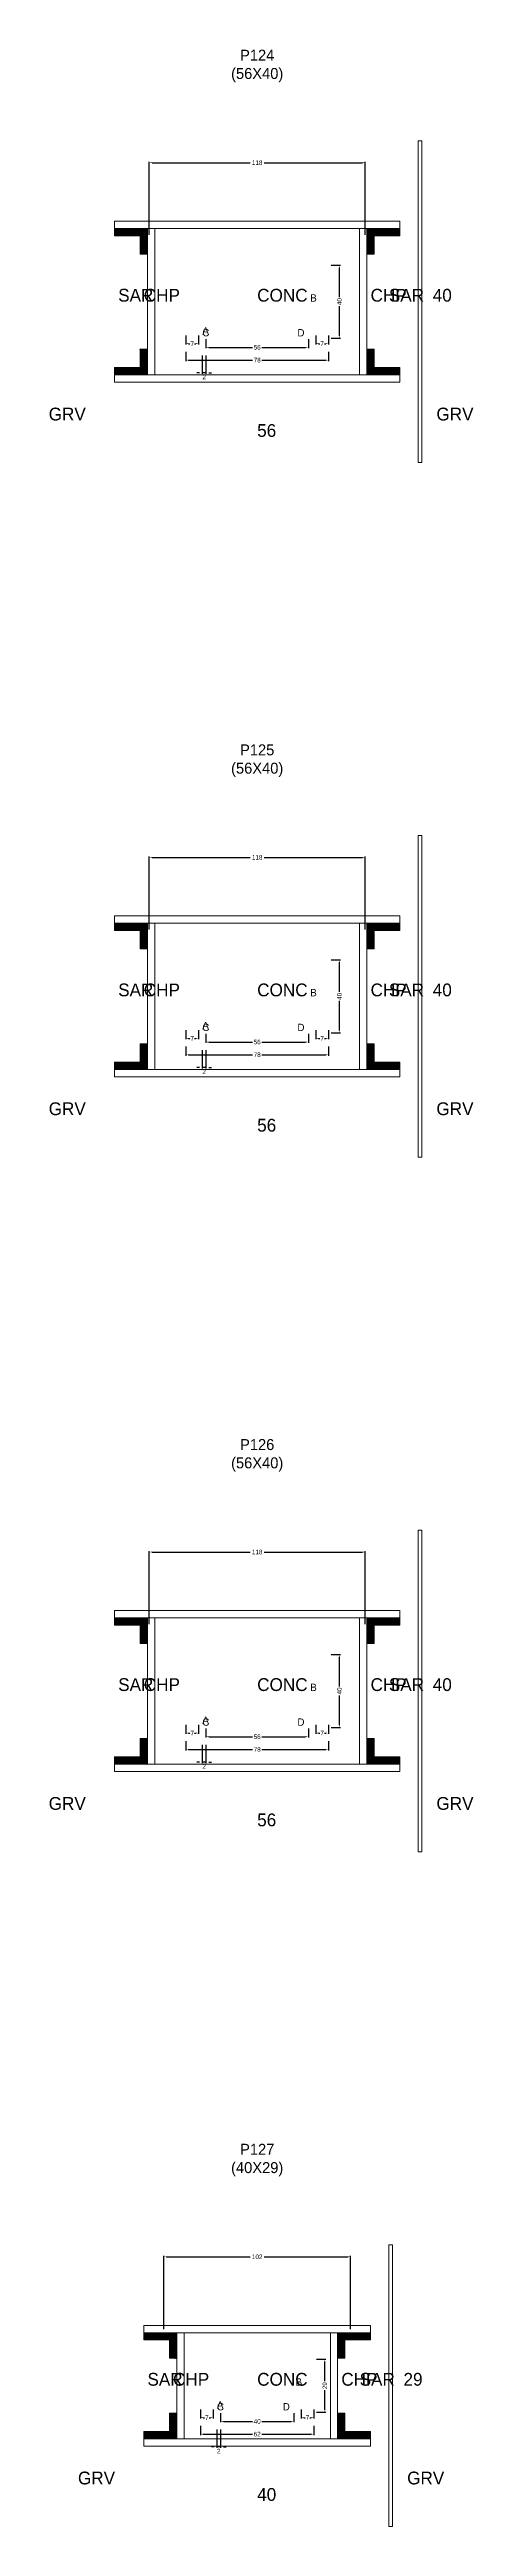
# Model space of a CAD drawing. Header units: centimetres. Extents: x -10500 to 4121, y -45226 to 295.
# Drawn here: x -114 to 118, y -29577 to -28222 of the extents above; entities that cross this region are included whole.
import ezdxf

# ---------------------------------------------------------------- set-up
doc = ezdxf.new("R2010")
doc.units = ezdxf.units.CM
for name, color, linetype in [('COTA', 241, 'Continuous'), ('Hachura', 251, 'Continuous'), ('NOMENCLATURA', 7, 'Continuous'), ('SARRAFO', 251, 'Continuous'), ('Texto Seção', 7, 'Continuous')]:
    doc.layers.add(name, color=color, linetype=linetype)
doc.dimstyles.new('cotax2', dxfattribs={"dimtxt": 2.5, "dimasz": 1.5, "dimexe": 0.5, "dimexo": 0.5, "dimgap": 0.5, "dimtad": 1, "dimcen": 2.5, "dimazin": 3, "dimtfac": 1, "dimtmove": 0, "dimatfit": 3})

# ---------------------------------------------------------------- blocks, each defined once
blk = doc.blocks.new('_CLOSEDFILLED')
at = {"color": 0, "linetype": 'BYBLOCK'}
blk.add_solid([(-1, 0.16), (0, 0), (-1, -0.16)], dxfattribs=at)
blk = doc.blocks.new('*D1964')
for p, q in [((-39, -28387.5), (-39, -28392.5)), ((-37.5, -28392), (-2.5, -28392)), ((2.5, -28392), (37.5, -28392)), ((39, -28387.5), (39, -28392.5))]:
    blk.add_line(p, q)
at = {"layer": 'Defpoints'}
for p in [(-39, -28387), (-39, -28392), (39, -28387)]:
    blk.add_point(p, dxfattribs=at)
at = {"layer": 'COTA', "xscale": 1.5, "yscale": 1.5, "rotation": 180}
blk.add_blockref('_CLOSEDFILLED', (-39, -28392), dxfattribs=at)
at = {"layer": 'COTA', "xscale": 1.5, "yscale": 1.5}
blk.add_blockref('_CLOSEDFILLED', (39, -28392), dxfattribs=at)
at = {"layer": 'COTA', "insert": (0, -28392), "char_height": 2.5, "attachment_point": 5}
blk.add_mtext('78', dxfattribs=at)
blk = doc.blocks.new('*D1965')
for p, q in [((-28, -28380.5), (-28, -28385.5)), ((-26.5, -28385), (-2.5, -28385)), ((2.5, -28385), (26.5, -28385)), ((28, -28380.5), (28, -28385.5))]:
    blk.add_line(p, q)
at = {"layer": 'Defpoints'}
for p in [(-28, -28380), (-28, -28385), (28, -28380)]:
    blk.add_point(p, dxfattribs=at)
at = {"layer": 'COTA', "xscale": 1.5, "yscale": 1.5, "rotation": 180}
blk.add_blockref('_CLOSEDFILLED', (-28, -28385), dxfattribs=at)
at = {"layer": 'COTA', "xscale": 1.5, "yscale": 1.5}
blk.add_blockref('_CLOSEDFILLED', (28, -28385), dxfattribs=at)
at = {"layer": 'COTA', "insert": (0, -28385), "char_height": 2.5, "attachment_point": 5}
blk.add_mtext('56', dxfattribs=at)
blk = doc.blocks.new('*D1966')
for p, q in [((40.5, -28340), (45.5, -28340)), ((45, -28357.5), (45, -28341.5)), ((45, -28378.5), (45, -28362.5)), ((40.5, -28380), (45.5, -28380))]:
    blk.add_line(p, q)
at = {"layer": 'Defpoints'}
for p in [(40, -28340), (40, -28380), (45, -28380)]:
    blk.add_point(p, dxfattribs=at)
at = {"layer": 'COTA', "xscale": 1.5, "yscale": 1.5}
for p, rotation in [((45, -28340), 90), ((45, -28380), 270)]:
    blk.add_blockref('_CLOSEDFILLED', p, dxfattribs=dict(at, rotation=rotation))
at = {"layer": 'COTA', "insert": (45, -28360), "char_height": 2.5, "attachment_point": 5, "rotation": 90}
blk.add_mtext('40', dxfattribs=at)
blk = doc.blocks.new('*D1967')
for p, q in [((-39, -28378.5), (-39, -28383.5)), ((-37.5, -28383), (-36.75, -28383)), ((-34.25, -28383), (-33.5, -28383)), ((-32, -28378.5), (-32, -28383.5))]:
    blk.add_line(p, q)
at = {"layer": 'Defpoints'}
for p in [(-39, -28378), (-39, -28383), (-32, -28378)]:
    blk.add_point(p, dxfattribs=at)
at = {"layer": 'COTA', "xscale": 1.5, "yscale": 1.5, "rotation": 180}
blk.add_blockref('_CLOSEDFILLED', (-39, -28383), dxfattribs=at)
at = {"layer": 'COTA', "xscale": 1.5, "yscale": 1.5}
blk.add_blockref('_CLOSEDFILLED', (-32, -28383), dxfattribs=at)
at = {"layer": 'COTA', "insert": (-35.5, -28383), "char_height": 2.5, "attachment_point": 5}
blk.add_mtext('7', dxfattribs=at)
blk = doc.blocks.new('*D1968')
for p, q in [((32, -28378.5), (32, -28383.5)), ((33.5, -28383), (34.25, -28383)), ((36.75, -28383), (37.5, -28383)), ((39, -28378.5), (39, -28383.5))]:
    blk.add_line(p, q)
at = {"layer": 'Defpoints'}
for p in [(32, -28378), (32, -28383), (39, -28378)]:
    blk.add_point(p, dxfattribs=at)
at = {"layer": 'COTA', "xscale": 1.5, "yscale": 1.5, "rotation": 180}
blk.add_blockref('_CLOSEDFILLED', (32, -28383), dxfattribs=at)
at = {"layer": 'COTA', "xscale": 1.5, "yscale": 1.5}
blk.add_blockref('_CLOSEDFILLED', (39, -28383), dxfattribs=at)
at = {"layer": 'COTA', "insert": (35.5, -28383), "char_height": 2.5, "attachment_point": 5}
blk.add_mtext('7', dxfattribs=at)
blk = doc.blocks.new('*D1969')
for p, q in [((-59, -28323.5), (-59, -28283.5)), ((-57.5, -28284), (-3.75, -28284)), ((3.75, -28284), (57.5, -28284)), ((59, -28323.5), (59, -28283.5))]:
    blk.add_line(p, q)
at = {"layer": 'Defpoints'}
for p in [(-59, -28284), (-59, -28324), (59, -28324)]:
    blk.add_point(p, dxfattribs=at)
at = {"layer": 'COTA', "xscale": 1.5, "yscale": 1.5, "rotation": 180}
blk.add_blockref('_CLOSEDFILLED', (-59, -28284), dxfattribs=at)
at = {"layer": 'COTA', "xscale": 1.5, "yscale": 1.5}
blk.add_blockref('_CLOSEDFILLED', (59, -28284), dxfattribs=at)
at = {"layer": 'COTA', "insert": (0, -28284), "char_height": 2.5, "attachment_point": 5}
blk.add_mtext('118', dxfattribs=at)
blk = doc.blocks.new('*D1990')
for p, q in [((-39, -28767.5), (-39, -28772.5)), ((-37.5, -28772), (-2.5, -28772)), ((2.5, -28772), (37.5, -28772)), ((39, -28767.5), (39, -28772.5))]:
    blk.add_line(p, q)
at = {"layer": 'Defpoints'}
for p in [(-39, -28767), (-39, -28772), (39, -28767)]:
    blk.add_point(p, dxfattribs=at)
at = {"layer": 'COTA', "xscale": 1.5, "yscale": 1.5, "rotation": 180}
blk.add_blockref('_CLOSEDFILLED', (-39, -28772), dxfattribs=at)
at = {"layer": 'COTA', "xscale": 1.5, "yscale": 1.5}
blk.add_blockref('_CLOSEDFILLED', (39, -28772), dxfattribs=at)
at = {"layer": 'COTA', "insert": (0, -28772), "char_height": 2.5, "attachment_point": 5}
blk.add_mtext('78', dxfattribs=at)
blk = doc.blocks.new('*D1991')
for p, q in [((-28, -28760.5), (-28, -28765.5)), ((28, -28760.5), (28, -28765.5)), ((-26.5, -28765), (-2.5, -28765)), ((2.5, -28765), (26.5, -28765))]:
    blk.add_line(p, q)
at = {"layer": 'Defpoints'}
for p in [(-28, -28760), (28, -28760), (-28, -28765)]:
    blk.add_point(p, dxfattribs=at)
at = {"layer": 'COTA', "xscale": 1.5, "yscale": 1.5, "rotation": 180}
blk.add_blockref('_CLOSEDFILLED', (-28, -28765), dxfattribs=at)
at = {"layer": 'COTA', "xscale": 1.5, "yscale": 1.5}
blk.add_blockref('_CLOSEDFILLED', (28, -28765), dxfattribs=at)
at = {"layer": 'COTA', "insert": (0, -28765), "char_height": 2.5, "attachment_point": 5}
blk.add_mtext('56', dxfattribs=at)
blk = doc.blocks.new('*D1992')
for p, q in [((40.5, -28720), (45.5, -28720)), ((45, -28737.5), (45, -28721.5)), ((45, -28758.5), (45, -28742.5)), ((40.5, -28760), (45.5, -28760))]:
    blk.add_line(p, q)
at = {"layer": 'Defpoints'}
for p in [(40, -28720), (40, -28760), (45, -28760)]:
    blk.add_point(p, dxfattribs=at)
at = {"layer": 'COTA', "xscale": 1.5, "yscale": 1.5}
for p, rotation in [((45, -28720), 90), ((45, -28760), 270)]:
    blk.add_blockref('_CLOSEDFILLED', p, dxfattribs=dict(at, rotation=rotation))
at = {"layer": 'COTA', "insert": (45, -28740), "char_height": 2.5, "attachment_point": 5, "rotation": 90}
blk.add_mtext('40', dxfattribs=at)
blk = doc.blocks.new('*D1993')
for p, q in [((-39, -28758.5), (-39, -28763.5)), ((-37.5, -28763), (-36.75, -28763)), ((-34.25, -28763), (-33.5, -28763)), ((-32, -28758.5), (-32, -28763.5))]:
    blk.add_line(p, q)
at = {"layer": 'Defpoints'}
for p in [(-39, -28758), (-39, -28763), (-32, -28758)]:
    blk.add_point(p, dxfattribs=at)
at = {"layer": 'COTA', "xscale": 1.5, "yscale": 1.5, "rotation": 180}
blk.add_blockref('_CLOSEDFILLED', (-39, -28763), dxfattribs=at)
at = {"layer": 'COTA', "xscale": 1.5, "yscale": 1.5}
blk.add_blockref('_CLOSEDFILLED', (-32, -28763), dxfattribs=at)
at = {"layer": 'COTA', "insert": (-35.5, -28763), "char_height": 2.5, "attachment_point": 5}
blk.add_mtext('7', dxfattribs=at)
blk = doc.blocks.new('*D1994')
for p, q in [((32, -28758.5), (32, -28763.5)), ((33.5, -28763), (34.25, -28763)), ((36.75, -28763), (37.5, -28763)), ((39, -28758.5), (39, -28763.5))]:
    blk.add_line(p, q)
at = {"layer": 'Defpoints'}
for p in [(32, -28758), (32, -28763), (39, -28758)]:
    blk.add_point(p, dxfattribs=at)
at = {"layer": 'COTA', "xscale": 1.5, "yscale": 1.5, "rotation": 180}
blk.add_blockref('_CLOSEDFILLED', (32, -28763), dxfattribs=at)
at = {"layer": 'COTA', "xscale": 1.5, "yscale": 1.5}
blk.add_blockref('_CLOSEDFILLED', (39, -28763), dxfattribs=at)
at = {"layer": 'COTA', "insert": (35.5, -28763), "char_height": 2.5, "attachment_point": 5}
blk.add_mtext('7', dxfattribs=at)
blk = doc.blocks.new('*D1995')
for p, q in [((-59, -28703.5), (-59, -28663.5)), ((-57.5, -28664), (-3.75, -28664)), ((3.75, -28664), (57.5, -28664)), ((59, -28703.5), (59, -28663.5))]:
    blk.add_line(p, q)
at = {"layer": 'Defpoints'}
for p in [(-59, -28664), (-59, -28704), (59, -28704)]:
    blk.add_point(p, dxfattribs=at)
at = {"layer": 'COTA', "xscale": 1.5, "yscale": 1.5, "rotation": 180}
blk.add_blockref('_CLOSEDFILLED', (-59, -28664), dxfattribs=at)
at = {"layer": 'COTA', "xscale": 1.5, "yscale": 1.5}
blk.add_blockref('_CLOSEDFILLED', (59, -28664), dxfattribs=at)
at = {"layer": 'COTA', "insert": (0, -28664), "char_height": 2.5, "attachment_point": 5}
blk.add_mtext('118', dxfattribs=at)
blk = doc.blocks.new('*D2016')
for p, q in [((-39, -29147.5), (-39, -29152.5)), ((-37.5, -29152), (-2.5, -29152)), ((2.5, -29152), (37.5, -29152)), ((39, -29147.5), (39, -29152.5))]:
    blk.add_line(p, q)
at = {"layer": 'Defpoints'}
for p in [(-39, -29147), (-39, -29152), (39, -29147)]:
    blk.add_point(p, dxfattribs=at)
at = {"layer": 'COTA', "xscale": 1.5, "yscale": 1.5, "rotation": 180}
blk.add_blockref('_CLOSEDFILLED', (-39, -29152), dxfattribs=at)
at = {"layer": 'COTA', "xscale": 1.5, "yscale": 1.5}
blk.add_blockref('_CLOSEDFILLED', (39, -29152), dxfattribs=at)
at = {"layer": 'COTA', "insert": (0, -29152), "char_height": 2.5, "attachment_point": 5}
blk.add_mtext('78', dxfattribs=at)
blk = doc.blocks.new('*D2017')
for p, q in [((-28, -29140.5), (-28, -29145.5)), ((28, -29140.5), (28, -29145.5)), ((-26.5, -29145), (-2.5, -29145)), ((2.5, -29145), (26.5, -29145))]:
    blk.add_line(p, q)
at = {"layer": 'Defpoints'}
for p in [(-28, -29140), (28, -29140), (-28, -29145)]:
    blk.add_point(p, dxfattribs=at)
at = {"layer": 'COTA', "xscale": 1.5, "yscale": 1.5, "rotation": 180}
blk.add_blockref('_CLOSEDFILLED', (-28, -29145), dxfattribs=at)
at = {"layer": 'COTA', "xscale": 1.5, "yscale": 1.5}
blk.add_blockref('_CLOSEDFILLED', (28, -29145), dxfattribs=at)
at = {"layer": 'COTA', "insert": (0, -29145), "char_height": 2.5, "attachment_point": 5}
blk.add_mtext('56', dxfattribs=at)
blk = doc.blocks.new('*D2018')
for p, q in [((40.5, -29100), (45.5, -29100)), ((45, -29117.5), (45, -29101.5)), ((45, -29138.5), (45, -29122.5)), ((40.5, -29140), (45.5, -29140))]:
    blk.add_line(p, q)
at = {"layer": 'Defpoints'}
for p in [(40, -29100), (40, -29140), (45, -29140)]:
    blk.add_point(p, dxfattribs=at)
at = {"layer": 'COTA', "xscale": 1.5, "yscale": 1.5}
for p, rotation in [((45, -29100), 90), ((45, -29140), 270)]:
    blk.add_blockref('_CLOSEDFILLED', p, dxfattribs=dict(at, rotation=rotation))
at = {"layer": 'COTA', "insert": (45, -29120), "char_height": 2.5, "attachment_point": 5, "rotation": 90}
blk.add_mtext('40', dxfattribs=at)
blk = doc.blocks.new('*D2019')
for p, q in [((-39, -29138.5), (-39, -29143.5)), ((-37.5, -29143), (-36.75, -29143)), ((-34.25, -29143), (-33.5, -29143)), ((-32, -29138.5), (-32, -29143.5))]:
    blk.add_line(p, q)
at = {"layer": 'Defpoints'}
for p in [(-39, -29138), (-39, -29143), (-32, -29138)]:
    blk.add_point(p, dxfattribs=at)
at = {"layer": 'COTA', "xscale": 1.5, "yscale": 1.5, "rotation": 180}
blk.add_blockref('_CLOSEDFILLED', (-39, -29143), dxfattribs=at)
at = {"layer": 'COTA', "xscale": 1.5, "yscale": 1.5}
blk.add_blockref('_CLOSEDFILLED', (-32, -29143), dxfattribs=at)
at = {"layer": 'COTA', "insert": (-35.5, -29143), "char_height": 2.5, "attachment_point": 5}
blk.add_mtext('7', dxfattribs=at)
blk = doc.blocks.new('*D2020')
for p, q in [((32, -29138.5), (32, -29143.5)), ((33.5, -29143), (34.25, -29143)), ((36.75, -29143), (37.5, -29143)), ((39, -29138.5), (39, -29143.5))]:
    blk.add_line(p, q)
at = {"layer": 'Defpoints'}
for p in [(32, -29138), (32, -29143), (39, -29138)]:
    blk.add_point(p, dxfattribs=at)
at = {"layer": 'COTA', "xscale": 1.5, "yscale": 1.5, "rotation": 180}
blk.add_blockref('_CLOSEDFILLED', (32, -29143), dxfattribs=at)
at = {"layer": 'COTA', "xscale": 1.5, "yscale": 1.5}
blk.add_blockref('_CLOSEDFILLED', (39, -29143), dxfattribs=at)
at = {"layer": 'COTA', "insert": (35.5, -29143), "char_height": 2.5, "attachment_point": 5}
blk.add_mtext('7', dxfattribs=at)
blk = doc.blocks.new('*D2021')
for p, q in [((-59, -29083.5), (-59, -29043.5)), ((-57.5, -29044), (-3.75, -29044)), ((3.75, -29044), (57.5, -29044)), ((59, -29083.5), (59, -29043.5))]:
    blk.add_line(p, q)
at = {"layer": 'Defpoints'}
for p in [(-59, -29044), (-59, -29084), (59, -29084)]:
    blk.add_point(p, dxfattribs=at)
at = {"layer": 'COTA', "xscale": 1.5, "yscale": 1.5, "rotation": 180}
blk.add_blockref('_CLOSEDFILLED', (-59, -29044), dxfattribs=at)
at = {"layer": 'COTA', "xscale": 1.5, "yscale": 1.5}
blk.add_blockref('_CLOSEDFILLED', (59, -29044), dxfattribs=at)
at = {"layer": 'COTA', "insert": (0, -29044), "char_height": 2.5, "attachment_point": 5}
blk.add_mtext('118', dxfattribs=at)
blk = doc.blocks.new('*D2042')
for p, q in [((-31, -29522), (-31, -29527)), ((31, -29522), (31, -29527)), ((-29.5, -29526.5), (-2.5, -29526.5)), ((2.5, -29526.5), (29.5, -29526.5))]:
    blk.add_line(p, q)
at = {"layer": 'Defpoints'}
for p in [(-31, -29521.5), (31, -29521.5), (-31, -29526.5)]:
    blk.add_point(p, dxfattribs=at)
at = {"layer": 'COTA', "xscale": 1.5, "yscale": 1.5, "rotation": 180}
blk.add_blockref('_CLOSEDFILLED', (-31, -29526.5), dxfattribs=at)
at = {"layer": 'COTA', "xscale": 1.5, "yscale": 1.5}
blk.add_blockref('_CLOSEDFILLED', (31, -29526.5), dxfattribs=at)
at = {"layer": 'COTA', "insert": (0, -29526.5), "char_height": 2.5, "attachment_point": 5}
blk.add_mtext('62', dxfattribs=at)
blk = doc.blocks.new('*D2043')
for p, q in [((-20, -29515), (-20, -29520)), ((-18.5, -29519.5), (-2.5, -29519.5)), ((2.5, -29519.5), (18.5, -29519.5)), ((20, -29515), (20, -29520))]:
    blk.add_line(p, q)
at = {"layer": 'Defpoints'}
for p in [(-20, -29514.5), (-20, -29519.5), (20, -29514.5)]:
    blk.add_point(p, dxfattribs=at)
at = {"layer": 'COTA', "xscale": 1.5, "yscale": 1.5, "rotation": 180}
blk.add_blockref('_CLOSEDFILLED', (-20, -29519.5), dxfattribs=at)
at = {"layer": 'COTA', "xscale": 1.5, "yscale": 1.5}
blk.add_blockref('_CLOSEDFILLED', (20, -29519.5), dxfattribs=at)
at = {"layer": 'COTA', "insert": (0, -29519.5), "char_height": 2.5, "attachment_point": 5}
blk.add_mtext('40', dxfattribs=at)
blk = doc.blocks.new('*D2044')
for p, q in [((32.5, -29485.5), (37.5, -29485.5)), ((37, -29497.5), (37, -29487)), ((37, -29513), (37, -29502.5)), ((32.5, -29514.5), (37.5, -29514.5))]:
    blk.add_line(p, q)
at = {"layer": 'Defpoints'}
for p in [(32, -29485.5), (32, -29514.5), (37, -29514.5)]:
    blk.add_point(p, dxfattribs=at)
at = {"layer": 'COTA', "xscale": 1.5, "yscale": 1.5}
for p, rotation in [((37, -29485.5), 90), ((37, -29514.5), 270)]:
    blk.add_blockref('_CLOSEDFILLED', p, dxfattribs=dict(at, rotation=rotation))
at = {"layer": 'COTA', "insert": (37, -29500), "char_height": 2.5, "attachment_point": 5, "rotation": 90}
blk.add_mtext('29', dxfattribs=at)
blk = doc.blocks.new('*D2045')
for p, q in [((-31, -29513), (-31, -29518)), ((-29.5, -29517.5), (-28.75, -29517.5)), ((-26.25, -29517.5), (-25.5, -29517.5)), ((-24, -29513), (-24, -29518))]:
    blk.add_line(p, q)
at = {"layer": 'Defpoints'}
for p in [(-31, -29512.5), (-31, -29517.5), (-24, -29512.5)]:
    blk.add_point(p, dxfattribs=at)
at = {"layer": 'COTA', "xscale": 1.5, "yscale": 1.5, "rotation": 180}
blk.add_blockref('_CLOSEDFILLED', (-31, -29517.5), dxfattribs=at)
at = {"layer": 'COTA', "xscale": 1.5, "yscale": 1.5}
blk.add_blockref('_CLOSEDFILLED', (-24, -29517.5), dxfattribs=at)
at = {"layer": 'COTA', "insert": (-27.5, -29517.5), "char_height": 2.5, "attachment_point": 5}
blk.add_mtext('7', dxfattribs=at)
blk = doc.blocks.new('*D2046')
for p, q in [((24, -29513), (24, -29518)), ((25.5, -29517.5), (26.25, -29517.5)), ((28.75, -29517.5), (29.5, -29517.5)), ((31, -29513), (31, -29518))]:
    blk.add_line(p, q)
at = {"layer": 'Defpoints'}
for p in [(24, -29512.5), (24, -29517.5), (31, -29512.5)]:
    blk.add_point(p, dxfattribs=at)
at = {"layer": 'COTA', "xscale": 1.5, "yscale": 1.5, "rotation": 180}
blk.add_blockref('_CLOSEDFILLED', (24, -29517.5), dxfattribs=at)
at = {"layer": 'COTA', "xscale": 1.5, "yscale": 1.5}
blk.add_blockref('_CLOSEDFILLED', (31, -29517.5), dxfattribs=at)
at = {"layer": 'COTA', "insert": (27.5, -29517.5), "char_height": 2.5, "attachment_point": 5}
blk.add_mtext('7', dxfattribs=at)
blk = doc.blocks.new('*D2047')
for p, q in [((-51, -29469), (-51, -29429)), ((-49.5, -29429.5), (-3.75, -29429.5)), ((3.75, -29429.5), (49.5, -29429.5)), ((51, -29469), (51, -29429))]:
    blk.add_line(p, q)
at = {"layer": 'Defpoints'}
for p in [(-51, -29429.5), (-51, -29469.5), (51, -29469.5)]:
    blk.add_point(p, dxfattribs=at)
at = {"layer": 'COTA', "xscale": 1.5, "yscale": 1.5, "rotation": 180}
blk.add_blockref('_CLOSEDFILLED', (-51, -29429.5), dxfattribs=at)
at = {"layer": 'COTA', "xscale": 1.5, "yscale": 1.5}
blk.add_blockref('_CLOSEDFILLED', (51, -29429.5), dxfattribs=at)
at = {"layer": 'COTA', "insert": (0, -29429.5), "char_height": 2.5, "attachment_point": 5}
blk.add_mtext('102', dxfattribs=at)

msp = doc.modelspace()

# ---------------------------------------------------------------- hatches: boundary and pattern name
at = {"layer": 'SARRAFO'}
h = msp.add_hatch(dxfattribs=at)
h.set_pattern_fill('SOLID', scale=2)
h.paths.add_polyline_path([(-78, -28324), (-64, -28324), (-64, -28320), (-78, -28320)])
h = msp.add_hatch(dxfattribs=at)
h.set_pattern_fill('SOLID', scale=2)
h.paths.add_polyline_path([(-64, -28334), (-60, -28334), (-60, -28320), (-64, -28320)])
h = msp.add_hatch(dxfattribs=at)
h.set_pattern_fill('SOLID', scale=2)
h.paths.add_polyline_path([(60, -28334), (64, -28334), (64, -28320), (60, -28320)])
h = msp.add_hatch(dxfattribs=at)
h.set_pattern_fill('SOLID', scale=2)
h.paths.add_polyline_path([(64, -28324), (78, -28324), (78, -28320), (64, -28320)])
h = msp.add_hatch(dxfattribs=at)
h.set_pattern_fill('SOLID', scale=2)
h.paths.add_polyline_path([(-78, -28400), (-64, -28400), (-64, -28396), (-78, -28396)])
h = msp.add_hatch(dxfattribs=at)
h.set_pattern_fill('SOLID', scale=2)
h.paths.add_polyline_path([(-64, -28400), (-60, -28400), (-60, -28386), (-64, -28386)])
h = msp.add_hatch(dxfattribs=at)
h.set_pattern_fill('SOLID', scale=2)
h.paths.add_polyline_path([(60, -28400), (64, -28400), (64, -28386), (60, -28386)])
h = msp.add_hatch(dxfattribs=at)
h.set_pattern_fill('SOLID', scale=2)
h.paths.add_polyline_path([(64, -28400), (78, -28400), (78, -28396), (64, -28396)])
h = msp.add_hatch(dxfattribs=at)
h.set_pattern_fill('SOLID', scale=2)
h.paths.add_polyline_path([(-78, -28704), (-64, -28704), (-64, -28700), (-78, -28700)])
h = msp.add_hatch(dxfattribs=at)
h.set_pattern_fill('SOLID', scale=2)
h.paths.add_polyline_path([(-64, -28714), (-60, -28714), (-60, -28700), (-64, -28700)])
h = msp.add_hatch(dxfattribs=at)
h.set_pattern_fill('SOLID', scale=2)
h.paths.add_polyline_path([(60, -28714), (64, -28714), (64, -28700), (60, -28700)])
h = msp.add_hatch(dxfattribs=at)
h.set_pattern_fill('SOLID', scale=2)
h.paths.add_polyline_path([(64, -28704), (78, -28704), (78, -28700), (64, -28700)])
h = msp.add_hatch(dxfattribs=at)
h.set_pattern_fill('SOLID', scale=2)
h.paths.add_polyline_path([(-78, -28780), (-64, -28780), (-64, -28776), (-78, -28776)])
h = msp.add_hatch(dxfattribs=at)
h.set_pattern_fill('SOLID', scale=2)
h.paths.add_polyline_path([(-64, -28780), (-60, -28780), (-60, -28766), (-64, -28766)])
h = msp.add_hatch(dxfattribs=at)
h.set_pattern_fill('SOLID', scale=2)
h.paths.add_polyline_path([(60, -28780), (64, -28780), (64, -28766), (60, -28766)])
h = msp.add_hatch(dxfattribs=at)
h.set_pattern_fill('SOLID', scale=2)
h.paths.add_polyline_path([(64, -28780), (78, -28780), (78, -28776), (64, -28776)])
h = msp.add_hatch(dxfattribs=at)
h.set_pattern_fill('SOLID', scale=2)
h.paths.add_polyline_path([(-78, -29084), (-64, -29084), (-64, -29080), (-78, -29080)])
h = msp.add_hatch(dxfattribs=at)
h.set_pattern_fill('SOLID', scale=2)
h.paths.add_polyline_path([(-64, -29094), (-60, -29094), (-60, -29080), (-64, -29080)])
h = msp.add_hatch(dxfattribs=at)
h.set_pattern_fill('SOLID', scale=2)
h.paths.add_polyline_path([(60, -29094), (64, -29094), (64, -29080), (60, -29080)])
h = msp.add_hatch(dxfattribs=at)
h.set_pattern_fill('SOLID', scale=2)
h.paths.add_polyline_path([(64, -29084), (78, -29084), (78, -29080), (64, -29080)])
h = msp.add_hatch(dxfattribs=at)
h.set_pattern_fill('SOLID', scale=2)
h.paths.add_polyline_path([(-78, -29160), (-64, -29160), (-64, -29156), (-78, -29156)])
h = msp.add_hatch(dxfattribs=at)
h.set_pattern_fill('SOLID', scale=2)
h.paths.add_polyline_path([(-64, -29160), (-60, -29160), (-60, -29146), (-64, -29146)])
h = msp.add_hatch(dxfattribs=at)
h.set_pattern_fill('SOLID', scale=2)
h.paths.add_polyline_path([(60, -29160), (64, -29160), (64, -29146), (60, -29146)])
h = msp.add_hatch(dxfattribs=at)
h.set_pattern_fill('SOLID', scale=2)
h.paths.add_polyline_path([(64, -29160), (78, -29160), (78, -29156), (64, -29156)])
h = msp.add_hatch(dxfattribs=at)
h.set_pattern_fill('SOLID', scale=2)
h.paths.add_polyline_path([(-62, -29475), (-48, -29475), (-48, -29471), (-62, -29471)])
h = msp.add_hatch(dxfattribs=at)
h.set_pattern_fill('SOLID', scale=2)
h.paths.add_polyline_path([(-48, -29485), (-44, -29485), (-44, -29471), (-48, -29471)])
h = msp.add_hatch(dxfattribs=at)
h.set_pattern_fill('SOLID', scale=2)
h.paths.add_polyline_path([(44, -29485), (48, -29485), (48, -29471), (44, -29471)])
h = msp.add_hatch(dxfattribs=at)
h.set_pattern_fill('SOLID', scale=2)
h.paths.add_polyline_path([(48, -29475), (62, -29475), (62, -29471), (48, -29471)])
h = msp.add_hatch(dxfattribs=at)
h.set_pattern_fill('SOLID', scale=2)
h.paths.add_polyline_path([(-48, -29529), (-44, -29529), (-44, -29515), (-48, -29515)])
h = msp.add_hatch(dxfattribs=at)
h.set_pattern_fill('SOLID', scale=2)
h.paths.add_polyline_path([(44, -29529), (48, -29529), (48, -29515), (44, -29515)])
h = msp.add_hatch(dxfattribs=at)
h.set_pattern_fill('SOLID', scale=2)
h.paths.add_polyline_path([(-62, -29529), (-48, -29529), (-48, -29525), (-62, -29525)])
h = msp.add_hatch(dxfattribs=at)
h.set_pattern_fill('SOLID', scale=2)
h.paths.add_polyline_path([(48, -29529), (62, -29529), (62, -29525), (48, -29525)])

# ---------------------------------------------------------------- linework, layer by layer
at = {"layer": 'Hachura', "lineweight": 13}
for points in [[(88, -28448), (90, -28448), (90, -28272), (88, -28272)], [(88, -28828), (90, -28828), (90, -28652), (88, -28652)], [(88, -29208), (90, -29208), (90, -29032), (88, -29032)], [(72, -29577), (74, -29577), (74, -29423), (72, -29423)]]:
    msp.add_lwpolyline(points, close=True, dxfattribs=at)
at = {"layer": 'Hachura', "lineweight": 18}
for points in [[(-78, -28320), (78, -28320), (78, -28316), (-78, -28316)], [(-60, -28400), (-56, -28400), (-56, -28320), (-60, -28320)], [(56, -28400), (60, -28400), (60, -28320), (56, -28320)], [(-78, -28404), (78, -28404), (78, -28400), (-78, -28400)], [(-78, -28700), (78, -28700), (78, -28696), (-78, -28696)], [(-60, -28780), (-56, -28780), (-56, -28700), (-60, -28700)], [(56, -28780), (60, -28780), (60, -28700), (56, -28700)], [(-78, -28784), (78, -28784), (78, -28780), (-78, -28780)], [(-78, -29080), (78, -29080), (78, -29076), (-78, -29076)], [(-60, -29160), (-56, -29160), (-56, -29080), (-60, -29080)], [(56, -29160), (60, -29160), (60, -29080), (56, -29080)], [(-78, -29164), (78, -29164), (78, -29160), (-78, -29160)], [(-62, -29471), (62, -29471), (62, -29467), (-62, -29467)], [(-44, -29529), (-40, -29529), (-40, -29471), (-44, -29471)], [(40, -29529), (44, -29529), (44, -29471), (40, -29471)], [(-62, -29533), (62, -29533), (62, -29529), (-62, -29529)]]:
    msp.add_lwpolyline(points, close=True, dxfattribs=at)
at = {"layer": 'SARRAFO', "lineweight": 13}
for points in [[(-78, -28324), (-64, -28324), (-64, -28320), (-78, -28320)], [(-64, -28334), (-60, -28334), (-60, -28320), (-64, -28320)], [(60, -28334), (64, -28334), (64, -28320), (60, -28320)], [(64, -28324), (78, -28324), (78, -28320), (64, -28320)], [(-78, -28400), (-64, -28400), (-64, -28396), (-78, -28396)], [(-64, -28400), (-60, -28400), (-60, -28386), (-64, -28386)], [(60, -28400), (64, -28400), (64, -28386), (60, -28386)], [(64, -28400), (78, -28400), (78, -28396), (64, -28396)], [(-78, -28704), (-64, -28704), (-64, -28700), (-78, -28700)], [(-64, -28714), (-60, -28714), (-60, -28700), (-64, -28700)], [(60, -28714), (64, -28714), (64, -28700), (60, -28700)], [(64, -28704), (78, -28704), (78, -28700), (64, -28700)], [(-78, -28780), (-64, -28780), (-64, -28776), (-78, -28776)], [(-64, -28780), (-60, -28780), (-60, -28766), (-64, -28766)], [(60, -28780), (64, -28780), (64, -28766), (60, -28766)], [(64, -28780), (78, -28780), (78, -28776), (64, -28776)], [(-78, -29084), (-64, -29084), (-64, -29080), (-78, -29080)], [(-64, -29094), (-60, -29094), (-60, -29080), (-64, -29080)], [(60, -29094), (64, -29094), (64, -29080), (60, -29080)], [(64, -29084), (78, -29084), (78, -29080), (64, -29080)], [(-78, -29160), (-64, -29160), (-64, -29156), (-78, -29156)], [(-64, -29160), (-60, -29160), (-60, -29146), (-64, -29146)], [(60, -29160), (64, -29160), (64, -29146), (60, -29146)], [(64, -29160), (78, -29160), (78, -29156), (64, -29156)], [(-62, -29475), (-48, -29475), (-48, -29471), (-62, -29471)], [(-48, -29485), (-44, -29485), (-44, -29471), (-48, -29471)], [(44, -29485), (48, -29485), (48, -29471), (44, -29471)], [(48, -29475), (62, -29475), (62, -29471), (48, -29471)], [(-48, -29529), (-44, -29529), (-44, -29515), (-48, -29515)], [(44, -29529), (48, -29529), (48, -29515), (44, -29515)], [(-62, -29529), (-48, -29529), (-48, -29525), (-62, -29525)], [(48, -29529), (62, -29529), (62, -29525), (48, -29525)]]:
    msp.add_lwpolyline(points, close=True, dxfattribs=at)

# ---------------------------------------------------------------- texts
at = {"layer": 'NOMENCLATURA'}
for s, p in [('B', (29, -28360)), ('A', (-30, -28378)), ('C', (-30, -28379)), ('D', (22, -28379)), ('B', (29, -28740)), ('A', (-30, -28758)), ('C', (-30, -28759)), ('D', (22, -28759)), ('B', (29, -29120)), ('A', (-30, -29138)), ('C', (-30, -29139)), ('D', (22, -29139)), ('B', (21, -29500)), ('A', (-22, -29512.5)), ('C', (-22, -29513.5)), ('D', (14, -29513.5))]:
    msp.add_text(s, height=4, dxfattribs=at).set_placement(p)
at = {"layer": 'NOMENCLATURA', "char_height": 6, "attachment_point": 8}
for s, insert in [('P124\\P(56X40)', (0, -28240)), ('P125\\P(56X40)', (0, -28620)), ('P126\\P(56X40)', (0, -29000)), ('P127\\P(40X29)', (0, -29385.5))]:
    msp.add_mtext(s, dxfattribs=dict(at, insert=insert))
at = {"layer": 'Texto Seção'}
for s, p in [('SAR', (-76, -28360)), ('CHP', (-62, -28360)), ('CONC', (0, -28360)), ('CHP', (62, -28360)), ('SAR', (72, -28360)), ('40', (96, -28360)), ('GRV', (-114, -28425)), ('GRV', (98, -28425)), ('56', (0, -28434)), ('SAR', (-76, -28740)), ('CHP', (-62, -28740)), ('CONC', (0, -28740)), ('CHP', (62, -28740)), ('SAR', (72, -28740)), ('40', (96, -28740)), ('GRV', (-114, -28805)), ('GRV', (98, -28805)), ('56', (0, -28814)), ('SAR', (-76, -29120)), ('CHP', (-62, -29120)), ('CONC', (0, -29120)), ('CHP', (62, -29120)), ('SAR', (72, -29120)), ('40', (96, -29120)), ('GRV', (-114, -29185)), ('GRV', (98, -29185)), ('56', (0, -29194)), ('SAR', (-60, -29500)), ('CHP', (-46, -29500)), ('CONC', (0, -29500)), ('CHP', (46, -29500)), ('SAR', (56, -29500)), ('29', (80, -29500)), ('GRV', (-98, -29554)), ('GRV', (82, -29554)), ('40', (0, -29563))]:
    msp.add_text(s, height=7, dxfattribs=at).set_placement(p)

# ---------------------------------------------------------------- dimensions: what is measured, and where the dimension line sits
at = {"layer": 'COTA'}
for base, p1, p2, picture, middle in [((-59, -28284), (-59, -28324), (59, -28324), '*D1969', (0, -28284)), ((-39, -28383), (-39, -28378), (-32, -28378), '*D1967', (-35.5, -28383)), ((-28, -28385), (-28, -28380), (28, -28380), '*D1965', (0, -28385)), ((32, -28383), (32, -28378), (39, -28378), '*D1968', (35.5, -28383)), ((-39, -28392), (-39, -28387), (39, -28387), '*D1964', (0, -28392)), ((-59, -28664), (-59, -28704), (59, -28704), '*D1995', (0, -28664)), ((-39, -28763), (-39, -28758), (-32, -28758), '*D1993', (-35.5, -28763)), ((-28, -28765), (-28, -28760), (28, -28760), '*D1991', (0, -28765)), ((32, -28763), (32, -28758), (39, -28758), '*D1994', (35.5, -28763)), ((-39, -28772), (-39, -28767), (39, -28767), '*D1990', (0, -28772)), ((-59, -29044), (-59, -29084), (59, -29084), '*D2021', (0, -29044)), ((-39, -29143), (-39, -29138), (-32, -29138), '*D2019', (-35.5, -29143)), ((-28, -29145), (-28, -29140), (28, -29140), '*D2017', (0, -29145)), ((32, -29143), (32, -29138), (39, -29138), '*D2020', (35.5, -29143)), ((-39, -29152), (-39, -29147), (39, -29147), '*D2016', (0, -29152)), ((-51, -29429.5), (-51, -29469.5), (51, -29469.5), '*D2047', (0, -29429.5)), ((-31, -29517.5), (-31, -29512.5), (-24, -29512.5), '*D2045', (-27.5, -29517.5)), ((-31, -29526.5), (-31, -29521.5), (31, -29521.5), '*D2042', (0, -29526.5)), ((-20, -29519.5), (-20, -29514.5), (20, -29514.5), '*D2043', (0, -29519.5)), ((24, -29517.5), (24, -29512.5), (31, -29512.5), '*D2046', (27.5, -29517.5))]:
    dim = msp.add_linear_dim(base=base, p1=p1, p2=p2, dimstyle='cotax2', dxfattribs=at)
    dim.commit()
    dim.dimension.update_dxf_attribs({"geometry": picture, "text_midpoint": middle})
for base, p1, p2, picture, middle in [((45, -28380), (40, -28380), (40, -28340), '*D1966', (45, -28360)), ((45, -28760), (40, -28760), (40, -28720), '*D1992', (45, -28740)), ((45, -29140), (40, -29140), (40, -29100), '*D2018', (45, -29120)), ((37, -29514.5), (32, -29514.5), (32, -29485.5), '*D2044', (37, -29500))]:
    dim = msp.add_linear_dim(base=base, p1=p1, p2=p2, angle=90, dimstyle='cotax2', dxfattribs=at)
    dim.commit()
    dim.dimension.update_dxf_attribs({"geometry": picture, "text_midpoint": middle})
for base, p1, p2 in [((-28, -28399), (-28, -28389), (-30, -28389)), ((-28, -28779), (-28, -28769), (-30, -28769)), ((-28, -29159), (-28, -29149), (-30, -29149)), ((-20, -29533.5), (-20, -29523.5), (-22, -29523.5))]:
    msp.add_linear_dim(base=base, p1=p1, p2=p2, dimstyle='cotax2', dxfattribs=at).render()

doc.saveas('drawing.dxf')
